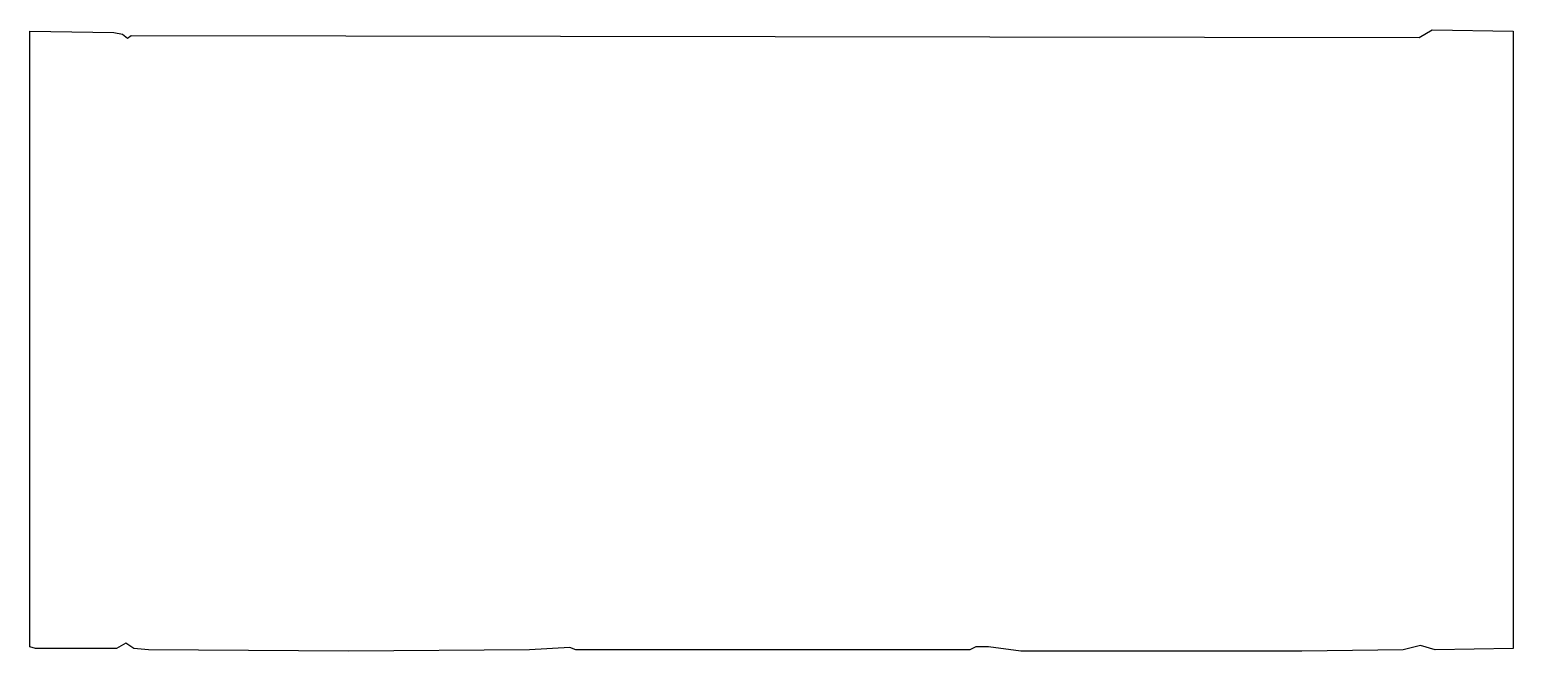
# Model space of a CAD drawing. Header units: millimetres. Extents: x -1173 to 1173, y -491 to 491.
import ezdxf

# ---------------------------------------------------------------- set-up
doc = ezdxf.new("R2010")
doc.units = ezdxf.units.MM
doc.layers.add('ALMOND-DRAW-PROFILE', color=7, linetype='Continuous', lineweight=25)

msp = doc.modelspace()

# ---------------------------------------------------------------- linework, layer by layer
at = {"layer": 'ALMOND-DRAW-PROFILE'}
msp.add_lwpolyline([(-1173.05, -484.57), (-1173.05, 489.15), (-1040.16, 486.86), (-1026.42, 484.57), (-1018.4, 478.27), (-1012.67, 482.28), (1024.12, 478.85), (1044.74, 491.44), (1173.05, 489.15), (1173.05, -486.86), (1049.33, -489.15), (1026.42, -482.28), (998.92, -489.15), (838.54, -491.44), (394.07, -491.44), (343.1, -484.57), (323.05, -484.57), (313.88, -489.15), (-309.3, -489.15), (-318.95, -485.29), (-382.61, -489.15), (-669, -491.44), (-985.18, -489.15), (-1008.09, -486.86), (-1021.07, -478.46), (-1035.58, -486.86), (-1163.88, -486.86)], close=True, dxfattribs=at)

doc.saveas('drawing.dxf')
